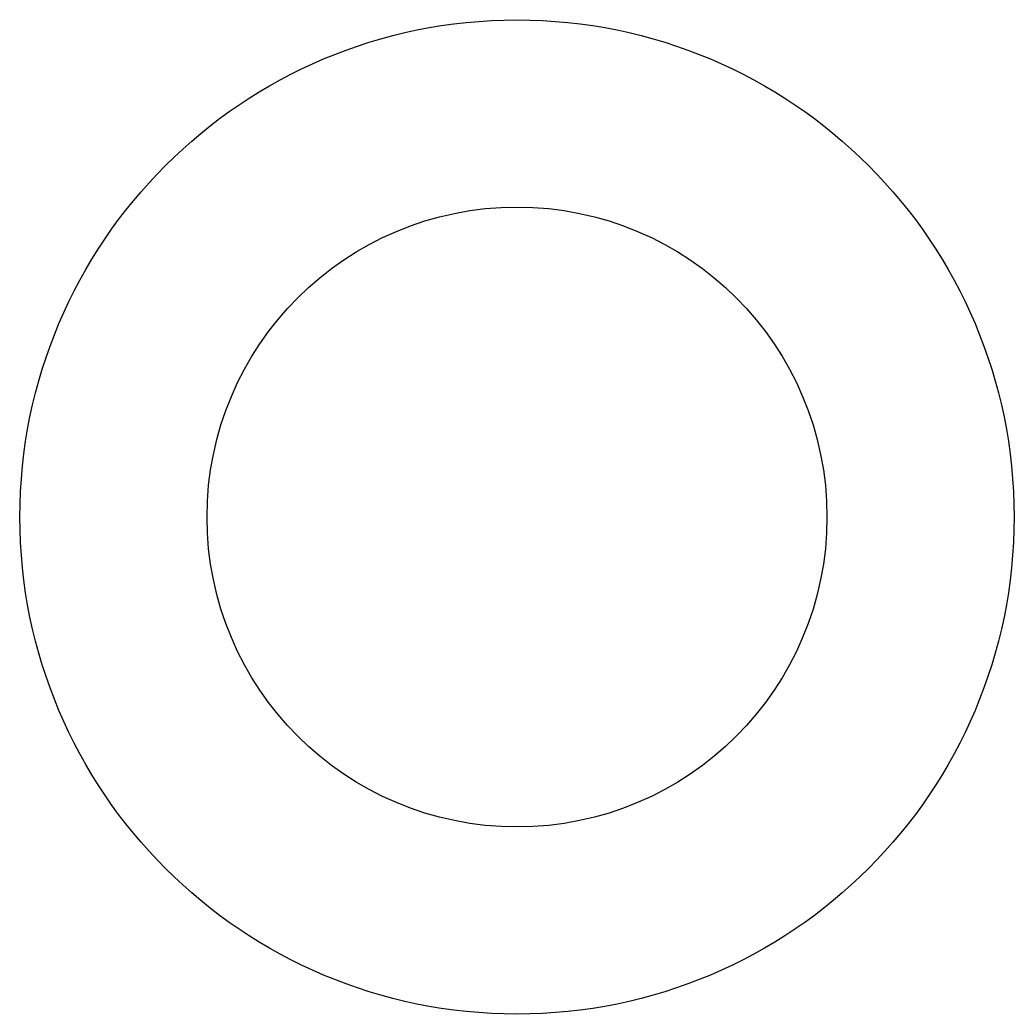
# Model space of a CAD drawing. Header units: metres. Extents: x -0.25 to 0.25, y -0.25 to 0.25.
import ezdxf

# ---------------------------------------------------------------- set-up
doc = ezdxf.new("R2010")
doc.units = ezdxf.units.M
doc.header["$LTSCALE"] = 0.2

msp = doc.modelspace()

# ---------------------------------------------------------------- linework, layer by layer
for radius in [0.25, 0.15588]:
    msp.add_circle((0, 0), radius)

doc.saveas('drawing.dxf')
